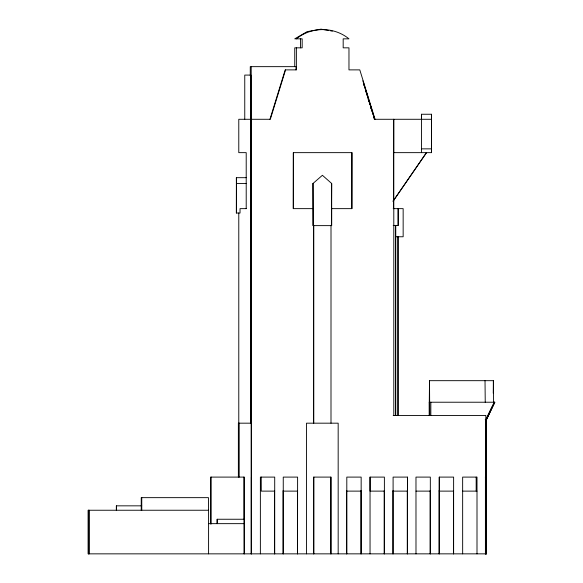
<?xml version="1.0" encoding="UTF-8"?>
<svg xmlns="http://www.w3.org/2000/svg" width="583" height="583" viewBox="0 0 583 583"><rect width="100%" height="100%" fill="white"/><g stroke="black" fill="none" stroke-linecap="round" stroke-linejoin="round"><path stroke-width="0.87" d="M293.344 208.641L293.387 152.644M351.833 208.641L351.884 152.644M246.245 177.684L236.385 177.684L236.334 213.021L240.036 213.021L240.036 208.641L246.303 208.641M421.414 119.282L421.458 114.253L431.522 114.253L431.566 152.644L393.423 152.644L393.474 208.641M431.522 114.253L431.478 152.644M116.338 510.242L116.389 505.84L141.72 505.84M217.131 523.651L217.175 519.249L243.986 519.249L244.037 553.85M429.292 402.226L429.511 380.677L493.386 380.677L493.604 402.226M493.254 393.248L493.386 380.677M269.951 119.282L285.196 69.88L296.383 69.88L296.383 47.835M285.553 69.88L270.308 119.282L251.2 119.282L251.2 66.651M485.836 419.607L494.202 402.226M487.577 416.444L492.139 406.97M486.55 418.813L494.537 402.226M494.748 402.226L486.382 419.607L486.382 553.85M208.583 553.85L208.583 510.242L88.135 510.242L88.135 553.85L486.499 553.85L486.499 419.607L494.865 402.226L429.212 402.226L429.234 415.439M393.037 201.179L426.45 152.644M393.124 201.179L426.537 152.644M312.991 183.477L322.406 175.294L331.669 183.477L331.669 225.628L313.064 225.628L312.991 183.477L313.144 225.628M296.383 38.842C311.446 26.526 333.906 26.526 348.969 38.842L343.183 38.842L343.183 47.835L348.969 47.835L348.969 69.88L359.798 69.88L375.044 119.282M297.534 553.85L297.607 477.098L283.251 477.098L283.258 553.85M250.96 119.282L238.782 119.282L238.782 152.644L246.208 152.644L246.208 208.641M374.293 119.282L431.566 119.282M421.502 148.854L431.566 148.854M250.909 152.644L250.537 152.644L250.537 208.641L250.909 208.641M236.385 177.684L236.436 183.477L246.303 183.477M331.669 183.477L331.516 208.641L351.913 208.641L351.964 152.644L293.315 152.644L293.264 208.641L313.064 208.641M393.197 208.641L403.152 208.641L403.152 236.764L395.602 236.764M393.197 225.417L398.233 225.417L398.233 208.641M393.197 415.439L485.836 415.439L485.836 553.85L485.763 477.098L485.304 477.098M485.238 419.607L486.499 419.607M251.382 477.098L251.382 553.85M384.379 491.119L370.037 491.119L370.037 477.098L384.386 477.098L384.386 553.85M407.451 553.85L407.451 477.098L393.095 477.098L393.102 553.85M453.61 491.119L439.269 491.119L439.269 477.098L453.618 477.098L453.618 553.85M274.71 491.119L261.264 491.119L261.22 477.098M283.251 491.119L297.592 491.119M346.805 491.119L361.147 491.119M393.095 491.119L407.437 491.119L407.437 477.098M415.978 491.119L430.327 491.119M462.647 491.119L476.996 491.119M208.576 523.651L244.037 523.651M328.87 30.549L321.036 29.15L307.11 31.642L294.743 38.842L302.169 38.842L302.169 47.835L294.743 47.835L294.743 66.353M330.612 30.863L332.354 31.176M362.866 80.811L374.738 119.282M363.566 83.376L365.41 89.359M365.935 91.072L374.373 118.429M363.5 83.376L364.82 87.654M365.781 91.072L367.72 97.055M370.096 104.751L368.15 98.767L368.886 101.333M370.526 106.463L372.996 114.151M374.315 118.429L373.426 115.864L374.162 118.429M370.467 106.463L371.254 109.021M485.02 380.677L485.238 402.226M429.511 380.677L429.737 415.439M217.175 519.249L217.226 523.651M116.389 505.84L116.432 510.242M421.458 114.253L421.502 152.644M486.171 419.607L486.171 553.85M486.054 419.607L486.054 553.85M485.595 477.098L485.661 553.85M485.486 477.098L485.486 553.85M485.413 477.098L485.413 553.85M477.003 553.85L477.003 477.098L462.647 477.098L462.662 553.85M476.165 477.098L476.165 491.119M453.443 490.638L453.443 553.85M439.276 477.098L439.276 553.85M439.101 490.638L439.101 553.85M430.852 402.226L430.83 415.439M430.334 553.85L430.327 477.098L415.978 477.098L415.992 553.85M430.159 490.638L430.159 553.85M429.642 402.226L429.642 415.439M429.387 402.226L429.387 415.439M407.277 490.638L407.277 553.85M398.116 208.641L398.116 225.417M398.116 236.764L398.116 415.439M397.905 236.764L397.905 415.439M395.719 225.417L395.719 415.439M395.602 225.417L395.602 415.439M393.795 119.282L393.795 415.439M393.656 119.282L393.656 152.644M392.927 490.638L392.927 553.85M384.212 490.638L384.212 553.85M370.045 477.098L370.045 553.85M361.154 553.85L361.154 477.098L346.805 477.098L346.812 553.85M360.979 490.638L360.979 553.85M346.637 490.638L346.637 553.85M338.176 553.85L338.169 423.178L306.49 423.178L306.49 553.85M331.596 208.641L331.596 225.628M331.013 225.628L330.998 423.178M331.02 553.85L331.02 477.098L313.647 477.098L313.647 553.85M330.831 477.098L330.831 553.85M313.836 477.098L313.836 553.85M313.683 225.628L313.683 423.178M313.661 225.628L313.661 423.178M300.522 38.842L300.522 47.835M297.432 490.638L297.432 553.85M296.026 69.88L296.026 66.651L250.267 66.651L250.267 75.724M283.083 490.638L283.083 553.85M274.717 553.85L274.71 477.098L260.375 477.098L260.375 553.85M274.557 490.638L274.557 553.85M251.557 119.282L251.557 553.85M251.142 553.85L251.142 423.178L238.374 423.178L238.374 477.098M250.96 423.178L250.909 75.083L244.758 75.083L244.758 119.282M250.785 208.641L250.734 177.684L250.675 208.641M250.559 75.083L250.559 119.282M250.501 119.282L250.501 423.178M244.394 553.85L244.394 477.098L210.536 477.098L210.536 524M243.803 477.098L243.803 519.489M239.19 423.178L239.19 477.098M238.782 213.021L238.782 423.178M236.436 183.477L236.436 213.021M211.177 477.098L211.177 524M208.452 510.242L208.452 497.649L141.239 497.649L141.239 510.242M141.764 497.649L141.764 510.242M89.053 510.242L89.053 553.85M88.915 510.242L88.915 553.85M88.39 510.242L88.39 553.85"/></g></svg>
